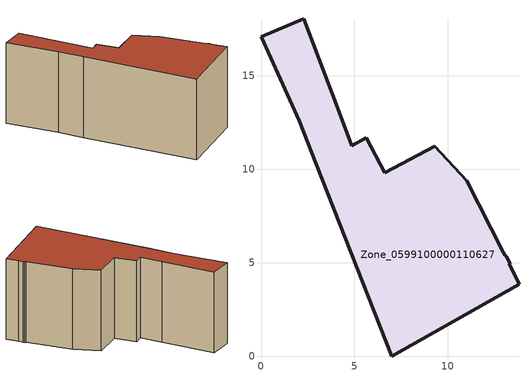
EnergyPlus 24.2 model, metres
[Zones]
Zone_0599100000110627
 floor ground (C_G): 13.34,4.95 13.28,4.93 13.81,3.84 6.99,0 2.95,10.25 2.06,12.59 0,17.09 2.28,18.04 4.11,13.27 4.85,11.26 5.64,11.68 6.62,9.82 9.31,11.24 11,9.39 12.97,5.55 13.06,5.36 13.13,5.35 z0
 wall outside (C_F): 9.31,11.24 6.62,9.82 5.64,11.68 4.85,11.26 4.11,13.27 2.28,18.04 0,17.09 2.06,12.59 2.95,10.25 6.99,0 13.81,3.84 13.28,4.93 13.34,4.95 13.13,5.35 13.06,5.36 12.97,5.55 11,9.39 9.31,11.24 z0:7.54
 roof outside (C_R): 13.28,4.93 13.34,4.95 13.13,5.35 13.06,5.36 12.97,5.55 11,9.39 9.31,11.24 6.62,9.82 5.64,11.68 4.85,11.26 4.11,13.27 2.28,18.04 0,17.09 2.06,12.59 2.95,10.25 6.99,0 13.81,3.84 z7.54
[BUILDING]
Pand.0599100000110627: North Axis=0; Terrain=City; Loads Convergence Tolerance Value=0.04; Temperature Convergence Tolerance Value=0.4; Solar Distribution=FullExterior; Maximum Number of Warmup Days=25; Minimum Number of Warmup Days=1
[Site:Location]
Rotterdam.The.Hague.AP_ZH_NLD Design_Conditions: Latitude=51.96; Longitude=4.45; Time Zone=1; Elevation=-4.5
[SITE:GROUNDTEMPERATURE:BUILDINGSURFACE]
18, 18, 18, 18, 18, 18, 18, 18, 18, 18, 18, 18
[MATERIAL] Thermal Absorptance=0.9; Solar Absorptance=0.7; Visible Absorptance=0.7
Name | Roughness | Thickness | Conductivity | Density | Specific Heat
G.TC.1946 | MediumSmooth | 0.15 | 1 | 540 | 1210
F.TC.1946 | Rough | 0.3 | 0.857143 | 1920 | 840
R.TC.1946 | MediumRough | 0.2 | 0.909091 | 1500 | 1000
[CONSTRUCTION]
C_G: G.TC.1946
C_F: F.TC.1946
C_R: R.TC.1946
[ZONE]
Zone_0599100000110627: Type=1; Multiplier=1; Ceiling Height=Autocalculate; Volume=Autocalculate; Floor Area=autocalculate; Part of Total Floor Area=Yes
[ZONEINFILTRATION:DESIGNFLOWRATE]
Infil_Zone_0599100000110627: Zone or ZoneList or Space or SpaceList=Zone_0599100000110627; Schedule=AlwaysOn; Design Flow Rate Calculation Method=Flow/Area; Flow Rate per Floor Area=0.003; Constant Term Coefficient=1; Temperature Term Coefficient=0; Velocity Term Coefficient=0; Velocity Squared Term Coefficient=0
[HVACTEMPLATE:ZONE:IDEALLOADSAIRSYSTEM]
Zone_0599100000110627: Maximum Heating Supply Air Temperature=50; Minimum Cooling Supply Air Temperature=13; Maximum Heating Supply Air Humidity Ratio=0.0156; Minimum Cooling Supply Air Humidity Ratio=0.0077; Heating Limit=NoLimit; Cooling Limit=NoLimit; Dehumidification Control Type=ConstantSensibleHeatRatio; Cooling Sensible Heat Ratio=0.7; Dehumidification Setpoint=60; Humidification Control Type=None; Humidification Setpoint=30; Outdoor Air Method=None; Outdoor Air Flow Rate per Person=0.00944; Outdoor Air Flow Rate per Zone Floor Area=0; Outdoor Air Flow Rate per Zone=0; Demand Controlled Ventilation Type=None; Outdoor Air Economizer Type=NoEconomizer; Heat Recovery Type=None; Sensible Heat Recovery Effectiveness=0.7; Latent Heat Recovery Effectiveness=0.65
[ZONECONTROL:THERMOSTAT]
ThermostatControl_Zone_0599100000110627: Zone or ZoneList=Zone_0599100000110627; Control Type Schedule=DualSetpointControlType; Control 1=Thermostat_Zone_0599100000110627; Temperature Difference Between Cutout And Setpoint=0
[THERMOSTATSETPOINT:DUALSETPOINT]
Thermostat_Zone_0599100000110627: Heating Setpoint Temperature Schedule=HeatingSetpoint_Zone_0599100000110627; Cooling Setpoint Temperature Schedule=CoolingSetpoint_Zone_0599100000110627
[SCHEDULE:COMPACT]
HeatingSetpoint_Zone_0599100000110627: Through: 12/31, For: AllDays, Until: 24:00, 21
CoolingSetpoint_Zone_0599100000110627: Through: 12/31, For: AllDays, Until: 24:00, 24
DualSetpointControlType: Through: 12/31, For: AllDays, Until: 24:00, 4
AlwaysOn: Through: 12/31, For: AllDays, Until: 24:00, 1
